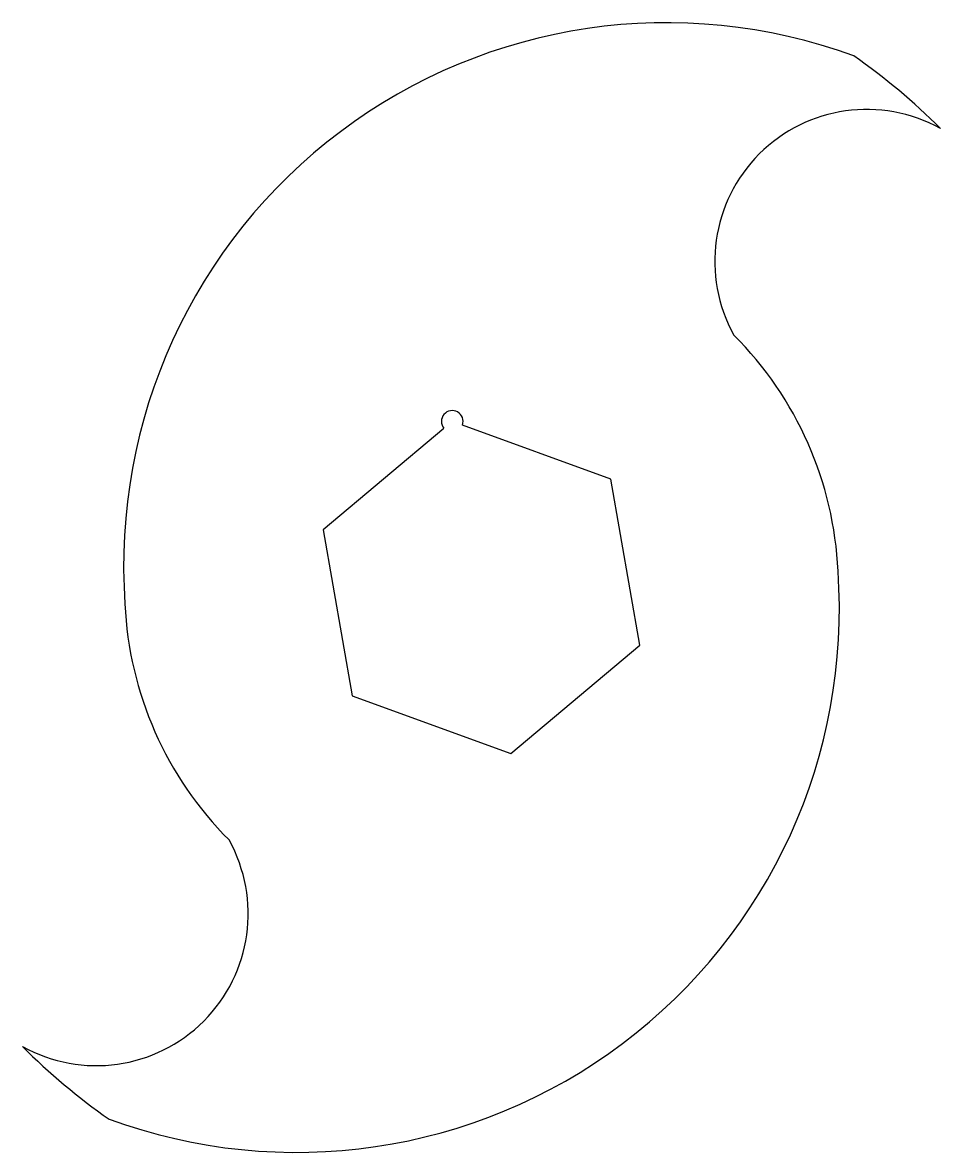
# Model space of a CAD drawing. Extents: x 549 to 634, y 14 to 118.
import ezdxf

# ---------------------------------------------------------------- set-up
doc = ezdxf.new("R2010")
doc.units = 0
doc.header["$MEASUREMENT"] = 0
doc.layers.get('0').update_dxf_attribs({"linetype": 'CONTINUOUS'})

msp = doc.modelspace()

# ---------------------------------------------------------------- linework, layer by layer
at = {"color": 30, "linetype": 'CONTINUOUS'}
for p, q in [((587.7, 80.78), (576.53, 71.41)), ((603.12, 76.09), (589.41, 81.08)), ((605.82, 60.74), (603.12, 76.09)), ((576.53, 71.41), (579.23, 56.05)), ((593.88, 50.72), (605.82, 60.74)), ((579.23, 56.05), (593.88, 50.72))]:
    msp.add_line(p, q, dxfattribs=at)
for centre, radius, start, end in [((608.3, 68.07), 50.21, 69.8474, 184.0158), ((591.17, 66.07), 60, 45, 54.9862), ((626.78, 96.22), 14.04, 60.9568, 209.0432), ((591.17, 66.07), 33, 2.6338, 45), ((588.47, 81.43), 1, 340, 220), ((574.05, 64.07), 50.21, 249.8474, 4.0158), ((591.17, 66.07), 33, 182.6338, 225), ((555.56, 35.92), 14.04, 240.9568, 29.0432), ((591.17, 66.07), 60, 225, 234.9862)]:
    msp.add_arc(centre, radius, start, end, dxfattribs=at)

doc.saveas('drawing.dxf')
